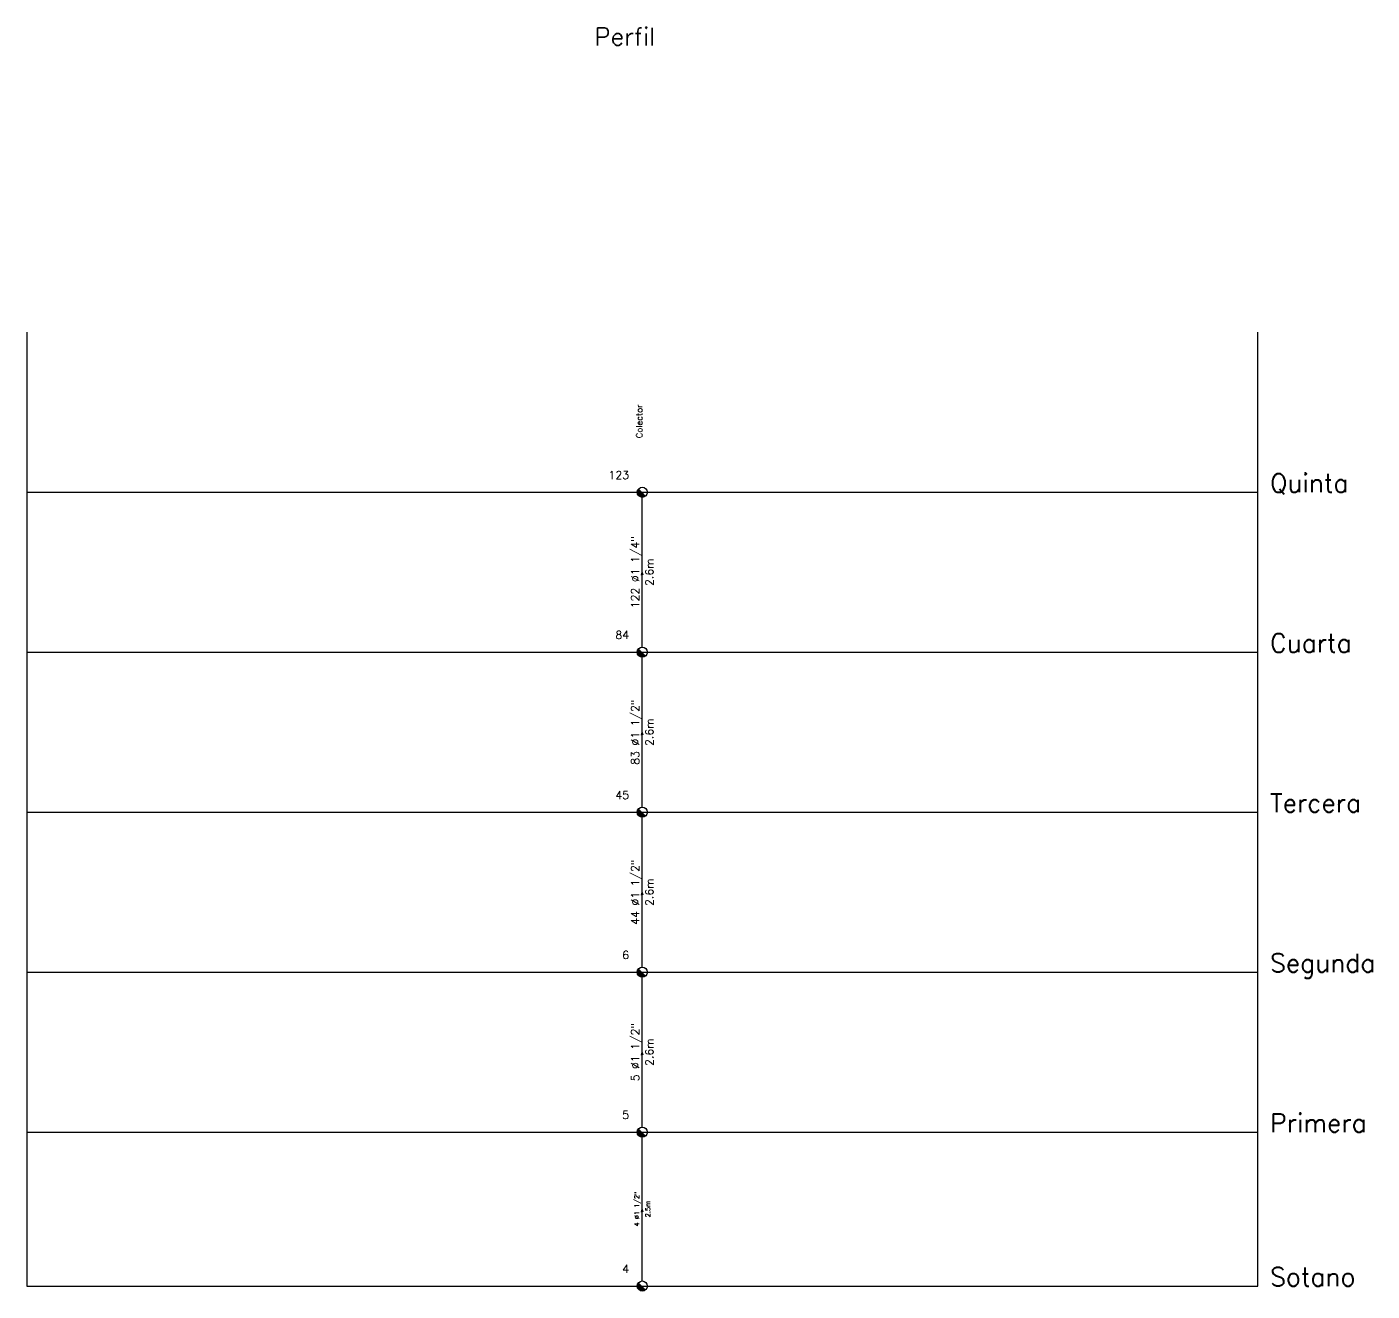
# Model space of a CAD drawing. Header units: metres. Extents: x -63.6 to 24.5, y -61.1 to 26.1.
# Drawn here: x 1.14 to 24.5, y 1.46 to 23.41 of the extents above; entities that cross this region are included whole.
import ezdxf
from ezdxf.enums import TextEntityAlignment as Align

# ---------------------------------------------------------------- set-up
doc = ezdxf.new("R2010")
doc.units = ezdxf.units.M
doc.header["$LTSCALE"] = 12.7
doc.layers.get('0').update_dxf_attribs({"linetype": 'CONTINUOUS'})
for name, color, linetype in [('TEXTO_NUDOS', 7, 'CONTINUOUS'), ('TEXTO_RAMAS', 7, 'CONTINUOUS'), ('UNIFILAR', 7, 'CONTINUOUS')]:
    doc.layers.add(name, color=color, linetype=linetype)
doc.styles.add('ROMANS', font='Romans', dxfattribs={"height": 0.0635})

# ---------------------------------------------------------------- blocks, each defined once
blk = doc.blocks.new('CONEXION_PLANTAS_IPCI')
at = {"color": 0, "linetype": 'Continuous'}
blk.add_circle((-0.004736, -0.005671), 1.5, dxfattribs=at)
for points in [[(-1.499779, 0.11617), (-1.504474, -0.033694), (0.363297, -1.459821), (0.216286, -1.489298)], [(-1.480147, 0.264817), (-1.499779, 0.11617), (0.506632, -1.415814), (0.363297, -1.459821)], [(-1.445772, 0.410761), (-1.480147, 0.264817), (0.644856, -1.357718), (0.506632, -1.415814)], [(-1.396999, 0.552544), (-1.445772, 0.410761), (0.77659, -1.286112), (0.644856, -1.357718)], [(-1.334315, 0.688749), (-1.396999, 0.552544), (0.900518, -1.201713), (0.77659, -1.286112)], [(-1.258346, 0.818016), (-1.334315, 0.688749), (1.0154, -1.105363), (0.900518, -1.201713)], [(-1.169852, 0.939054), (-1.258346, 0.818016), (1.047775, -1.074419), (1.0154, -1.105363)], [(-1.069716, 1.050651), (-1.169852, 0.939054), (-0.004736, -0.005671), (1.047775, -1.074419)], [(-1.504474, -0.033694), (-1.494184, -0.183278), (0.216286, -1.489298), (0.067066, -1.503952)], [(-1.494184, -0.183278), (-1.469012, -0.331087), (0.067066, -1.503952), (-0.082871, -1.503635)], [(-1.469012, -0.331087), (-1.429209, -0.475645), (-0.082871, -1.503635), (-0.232027, -1.488351)], [(-1.429209, -0.475645), (-1.375174, -0.615507), (-0.232027, -1.488351), (-0.378913, -1.458252)], [(-1.375174, -0.615507), (-1.307445, -0.749276), (-0.378913, -1.458252), (-0.52206, -1.41364)], [(-1.307445, -0.749276), (-1.226701, -0.875615), (-0.52206, -1.41364), (-0.660037, -1.35496)], [(-1.226701, -0.875615), (-1.133746, -0.993262), (-0.660037, -1.35496), (-0.791468, -1.282798)], [(-1.133746, -0.993262), (-1.029511, -1.101041), (-0.791468, -1.282798), (-0.915037, -1.197876)]]:
    blk.add_solid(points, dxfattribs=at)

msp = doc.modelspace()

# ---------------------------------------------------------------- linework, layer by layer
at = {"color": 7, "linetype": 'Continuous'}
for p, q in [((1.138, 18.109), (1.138, 15.33)), ((22.51, 15.33), (22.51, 18.109)), ((1.138, 15.33), (1.138, 12.552)), ((1.138, 15.33), (22.51, 15.33)), ((22.51, 12.552), (22.51, 15.33)), ((1.138, 12.552), (1.138, 9.774)), ((1.138, 12.552), (22.51, 12.552)), ((22.51, 9.774), (22.51, 12.552)), ((1.138, 9.774), (1.138, 6.995)), ((1.138, 9.774), (22.51, 9.774)), ((22.51, 6.995), (22.51, 9.774)), ((1.138, 6.995), (1.138, 4.217)), ((1.138, 6.995), (22.51, 6.995)), ((22.51, 4.217), (22.51, 6.995)), ((1.138, 4.217), (1.138, 1.545)), ((1.138, 4.217), (22.51, 4.217)), ((22.51, 1.545), (22.51, 4.217)), ((1.138, 1.545), (22.51, 1.545))]:
    msp.add_line(p, q, dxfattribs=at)
at = {"layer": 'UNIFILAR', "color": 94, "linetype": 'Continuous'}
for p, q in [((11.824, 12.64), (11.824, 15.242)), ((11.809, 13.888), (11.824, 13.941)), ((11.839, 13.888), (11.824, 13.941)), ((11.824, 9.862), (11.824, 12.464)), ((11.809, 11.109), (11.824, 11.163)), ((11.839, 11.109), (11.824, 11.163)), ((11.824, 7.083), (11.824, 9.686)), ((11.809, 8.331), (11.824, 8.384)), ((11.839, 8.331), (11.824, 8.384)), ((11.824, 4.305), (11.824, 6.907)), ((11.809, 5.553), (11.824, 5.606)), ((11.839, 5.553), (11.824, 5.606)), ((11.824, 1.634), (11.824, 4.129)), ((11.809, 2.828), (11.824, 2.881)), ((11.839, 2.828), (11.824, 2.881))]:
    msp.add_line(p, q, dxfattribs=at)

# ---------------------------------------------------------------- block references
at = {"layer": 'UNIFILAR', "color": 94, "linetype": 'Continuous', "xscale": 0.0587734627678, "yscale": 0.0587734627678, "zscale": 1.06860841396}
for p in [(11.824, 15.33), (11.824, 12.552), (11.824, 9.774), (11.824, 6.995), (11.824, 4.217), (11.824, 1.545)]:
    msp.add_blockref('CONEXION_PLANTAS_IPCI', p, dxfattribs=at)

# ---------------------------------------------------------------- texts
at = {"color": 7, "linetype": 'Continuous', "style": 'ROMANS'}
msp.add_text('Perfil', height=0.3075, dxfattribs=at).set_placement((11.522, 23.397), align=Align.TOP_CENTER)
msp.add_text('Colector', height=0.1069, rotation=90, dxfattribs=at).set_placement((11.824, 16.269))
for s, p in [('Quinta', (22.724, 15.33)), ('Cuarta', (22.724, 12.552)), ('Tercera', (22.724, 9.774)), ('Segunda', (22.724, 6.995)), ('Primera', (22.724, 4.217)), ('Sotano', (22.724, 1.545))]:
    msp.add_text(s, height=0.3206, dxfattribs=at).set_placement(p)
at = {"layer": 'TEXTO_NUDOS', "color": 94, "linetype": 'Continuous', "style": 'ROMANS'}
for s, height, p in [('123', 0.1389, (11.594, 15.56)), ('84', 0.1389, (11.594, 12.782)), ('45', 0.1389, (11.594, 10.003)), ('6', 0.139, (11.594, 7.225)), ('5', 0.139, (11.594, 4.447)), ('4', 0.139, (11.594, 1.775))]:
    msp.add_text(s, height=height, dxfattribs=at).set_placement(p, align=Align.RIGHT)
at = {"layer": 'TEXTO_RAMAS', "color": 94, "linetype": 'Continuous', "style": 'ROMANS'}
for s, height, p in [('122 Ø1 1/4"', 0.13892, (11.77, 13.941)), ('83 Ø1 1/2"', 0.1389, (11.77, 11.163)), ('44 Ø1 1/2"', 0.1389, (11.77, 8.384)), ('5 Ø1 1/2"', 0.1389, (11.77, 5.606)), ('4 Ø1 1/2"', 0.0834, (11.77, 2.881))]:
    msp.add_text(s, height=height, rotation=90, dxfattribs=at).set_placement(p, align=Align.CENTER)
for s, height, p in [('2.6m', 0.1389, (11.877, 13.941)), ('2.6m', 0.1389, (11.877, 11.163)), ('2.6m', 0.1389, (11.877, 8.384)), ('2.6m', 0.1389, (11.877, 5.606)), ('2.5m', 0.0834, (11.877, 2.881))]:
    msp.add_text(s, height=height, rotation=90, dxfattribs=at).set_placement(p, align=Align.TOP_CENTER)

doc.saveas('drawing.dxf')
